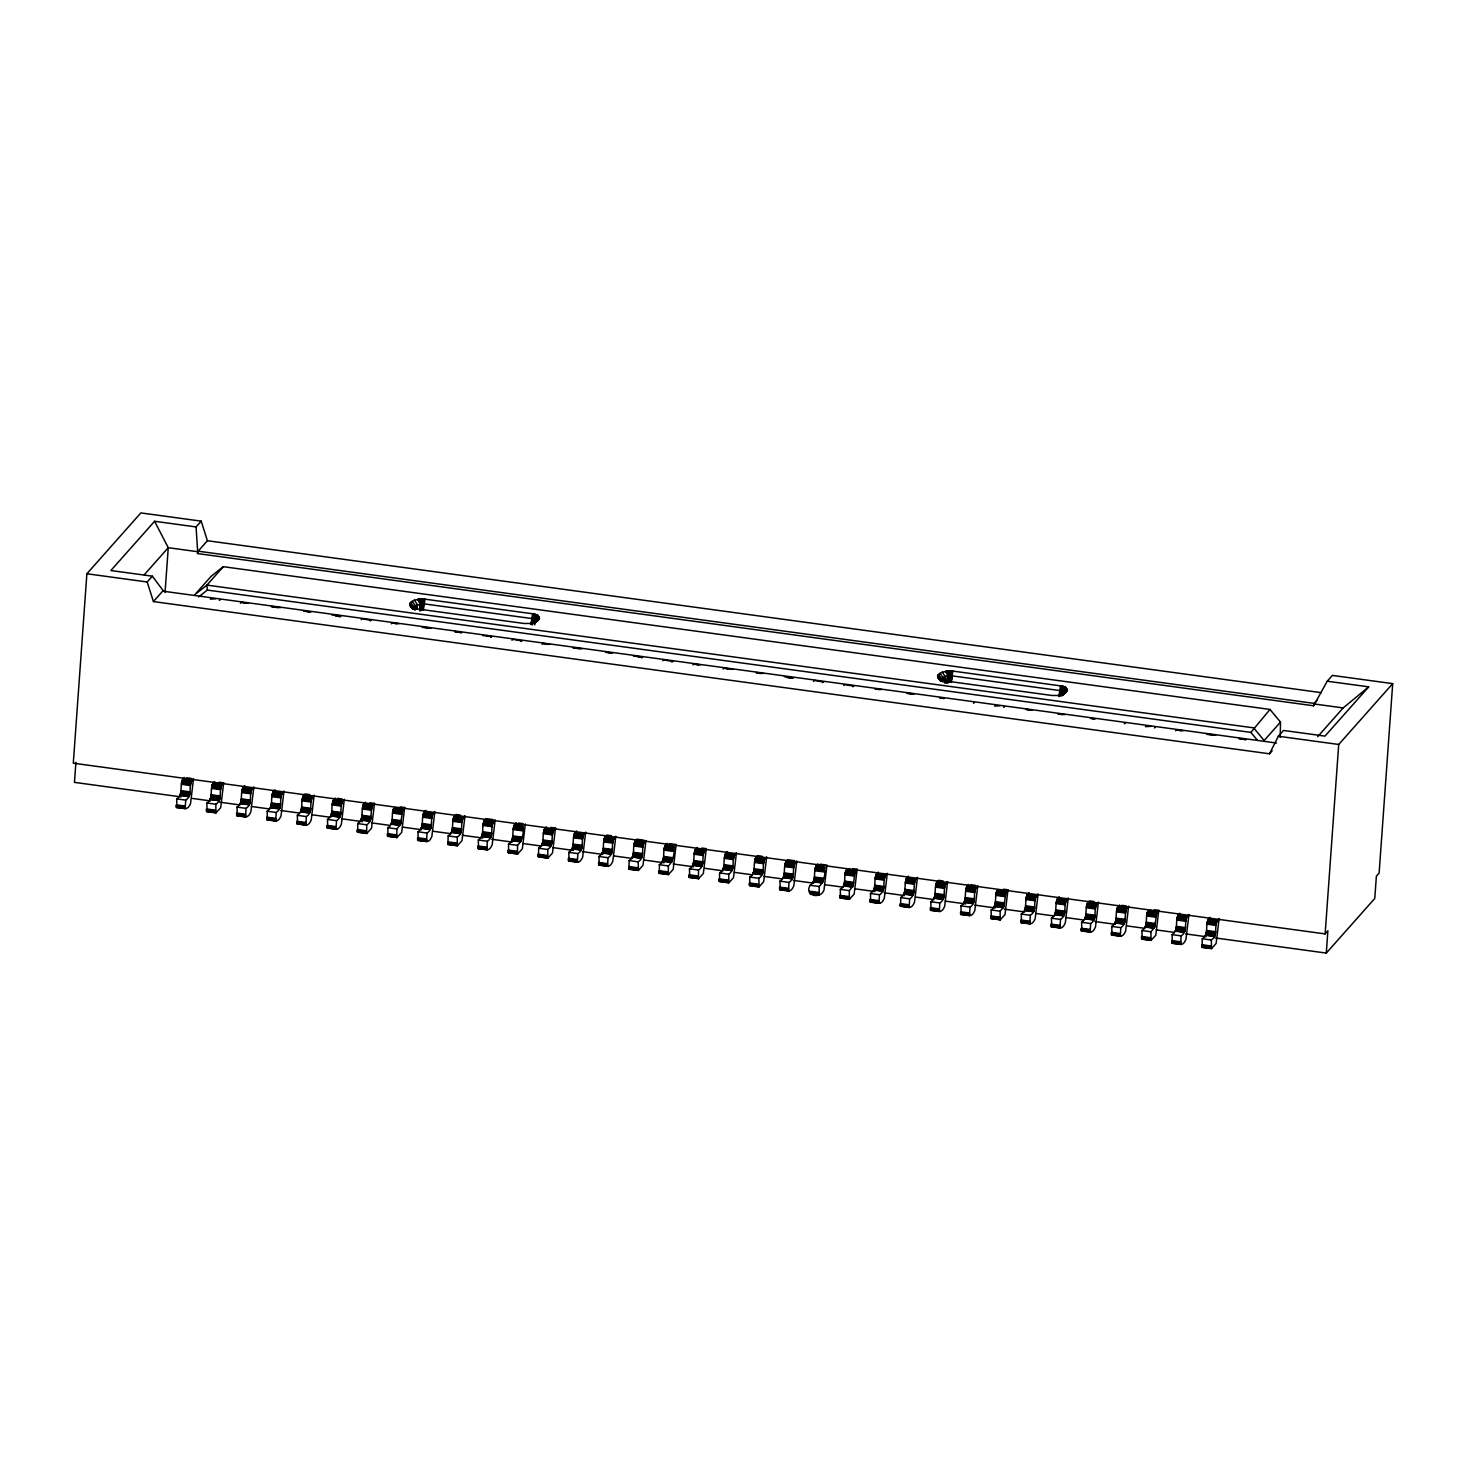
<?xml version="1.0" encoding="UTF-8"?>
<svg xmlns="http://www.w3.org/2000/svg" width="1466" height="1466" viewBox="0 0 1466 1466"><rect width="100%" height="100%" fill="white"/><g stroke="black" fill="none" stroke-linecap="round" stroke-linejoin="round"><path stroke-width="1.5" d="M176.91 807.509L176.69 798.878C184.551 793.986 178.009 783.046 184.459 777.493M185.266 807.271L185.724 800.124C193.585 795.213 187.062 784.273 193.512 778.721L190.543 803.57C186.255 813.245 183.855 805.054 176.213 806.043M207.072 811.614L206.853 803.001C214.714 798.09 208.172 787.15 214.622 781.598M223.675 782.826L220.706 807.674L215.814 812.989L215.887 804.229C223.748 799.318 217.225 788.396 223.675 782.826L219.149 782.221M237.235 815.737L237.016 807.106C244.877 802.214 238.335 791.274 244.785 785.721M245.592 815.499L246.068 808.352C253.93 803.441 247.387 792.501 253.838 786.949L250.869 811.798C246.563 821.436 244.199 813.337 236.539 814.271M267.398 819.842L267.179 811.229C275.04 806.318 268.498 795.378 274.948 789.826M275.755 819.604L276.231 812.457C284.092 807.546 277.55 796.624 284.001 791.054L281.032 815.902C276.762 825.578 274.344 817.405 266.72 818.376M297.561 823.965L297.341 815.334C305.203 810.441 298.679 799.501 305.111 793.949L309.638 794.554M305.918 823.727L306.394 816.58C314.255 811.669 307.713 800.729 314.164 795.177L311.213 820.025C306.907 829.811 304.543 821.418 296.883 822.499M327.724 828.07L327.504 819.457C335.366 814.546 328.842 803.606 335.293 798.054M336.099 827.832L336.557 820.685C344.418 815.774 337.876 804.852 344.327 799.282L341.376 824.13C336.978 834.117 334.761 825.45 327.046 826.604M357.887 832.193L357.667 823.562C365.529 818.669 359.005 807.729 365.455 802.177M374.49 803.405L371.539 828.253L366.647 833.549L366.72 824.808C374.581 819.897 368.058 808.957 374.49 803.405L369.982 802.782M388.05 836.298L387.83 827.685C397.653 822.646 385.301 801.151 402.82 809.58L404.671 807.509L400.145 806.905M404.671 807.509L401.702 832.358L396.81 837.672L396.883 828.913L400.493 824.387L402.82 809.58M418.231 840.421L417.993 831.79C425.855 826.897 419.331 815.957 425.781 810.405M426.588 840.183L427.046 833.036C434.907 828.125 428.384 817.185 434.834 811.633L431.865 836.481C427.467 846.45 425.25 837.782 417.535 838.955M457.429 845.772L457.209 837.141C465.07 832.23 458.546 821.308 464.997 815.737L462.028 840.586L457.429 845.772L447.973 844.544L448.156 835.913C456.018 831.002 449.494 820.062 455.944 814.51L460.471 815.133M478.557 848.649L478.319 840.018C486.181 835.125 479.657 824.185 486.107 818.633L492.888 819.549M486.914 848.411L487.372 841.264C495.233 836.353 488.709 825.413 495.16 819.861L492.191 844.709C487.793 854.678 485.576 846.01 477.861 847.183M508.72 852.754L508.482 844.141C516.362 839.23 509.82 828.29 516.27 822.738M525.323 823.965L522.354 848.814L517.461 854.128L517.535 845.369C523.637 839.853 527.742 820.612 514.438 824.808M550.959 827.465L555.486 828.088L552.517 852.937L547.936 858.105L538.462 856.895L538.663 848.246C546.525 843.353 539.983 832.413 546.433 826.861M547.936 858.105L547.698 849.492C555.559 844.581 549.035 833.641 555.486 828.088M569.046 860.982L568.826 852.369C576.688 847.458 570.146 836.518 576.596 830.965M577.402 860.744L577.861 853.597C585.722 848.686 579.198 837.764 585.649 832.193L582.68 857.042C578.282 867.029 576.083 858.361 568.35 859.516M599.209 865.105L598.989 856.474C606.851 851.581 600.309 840.641 606.759 835.089L611.285 835.693M607.565 864.867L608.042 857.72C615.903 852.809 609.361 841.869 615.812 836.316L612.843 861.165C608.445 871.134 606.246 862.466 598.531 863.639M638.425 870.456L638.205 861.825C646.066 856.914 639.524 845.992 645.975 840.421L643.006 865.27L638.425 870.456L628.951 869.228L629.152 860.597C637.014 855.686 630.472 844.746 636.922 839.193L643.721 840.128M659.535 873.333L659.315 864.702C667.177 859.809 660.653 848.869 667.085 843.317M669.357 843.61L676.138 844.544L673.187 869.393L668.294 874.689L668.368 865.948C674.47 860.414 678.556 841.191 665.252 845.369M689.698 877.438L689.478 868.825C697.34 863.914 690.816 852.974 697.266 847.421M706.3 848.649L703.35 873.498L698.457 878.812L698.531 870.053C706.392 865.142 699.85 854.22 706.3 848.649L701.774 848.044M728.914 882.789L728.694 874.176C736.555 869.265 730.031 858.325 736.463 852.772L733.513 877.621L728.914 882.789L719.44 881.579L719.641 872.93C727.503 868.037 720.979 857.097 727.429 851.544M759.076 886.912L758.857 878.281C766.718 873.37 760.194 862.448 766.645 856.877L763.676 881.726L759.076 886.912L749.602 885.684L749.804 877.053C757.665 872.142 751.142 861.202 757.592 855.649L762.118 856.272M780.205 889.789L779.967 881.158C787.828 876.265 781.305 865.325 787.755 859.772L794.535 860.689M788.561 889.55L789.02 882.404C796.881 877.493 790.357 866.553 796.808 861L793.839 885.849C789.533 895.634 787.169 887.242 779.509 888.323M820.172 864.189L826.971 865.105L824.002 889.954C821.125 899.464 803.68 896.056 810.13 885.281C817.991 880.37 811.468 869.43 817.918 863.877M819.256 895.25L819.182 886.509C825.285 880.993 829.389 861.751 816.086 865.948M840.531 898.017L840.293 889.386C850.115 884.365 837.764 862.851 855.301 871.299L857.134 869.228L852.607 868.605M857.134 869.228L854.165 894.077L849.272 899.373L849.345 890.632L852.974 886.087L855.301 871.299M870.694 902.121L870.456 893.509C878.336 888.598 871.794 877.658 878.244 872.105M879.05 901.883L879.508 894.736C887.37 889.825 880.846 878.904 887.297 873.333L884.328 898.182C880.04 907.967 877.676 899.593 869.998 900.655M900.857 906.245L900.637 897.613C908.499 892.721 901.957 881.781 908.407 876.228M909.213 906.006L909.671 898.86C917.533 893.948 911.009 883.008 917.459 877.456L914.491 902.305C910.184 911.944 907.82 903.844 900.161 904.779M931.02 910.349L930.8 901.737C938.661 896.825 932.119 885.885 938.57 880.333L943.096 880.956M939.376 910.111L939.834 902.964C947.714 898.053 941.172 887.132 947.622 881.561L944.654 906.409C940.384 916.085 937.965 907.912 930.324 908.883M961.183 914.472L960.963 905.841C968.824 900.949 962.282 890.009 968.733 884.456M969.539 914.234L970.016 907.087C977.877 902.176 971.335 891.236 977.785 885.684L974.817 910.533C970.529 920.318 968.165 911.925 960.505 913.006M991.346 918.577L991.126 909.965C1000.93 904.925 988.597 883.43 1006.116 891.859L1007.948 889.789L1003.422 889.184M1007.948 889.789L1004.998 914.637L1000.105 919.952L1000.178 911.192L1003.789 906.666L1006.116 891.859M1021.509 922.7L1021.289 914.069C1029.15 909.177 1022.627 898.237 1029.059 892.684M1029.883 922.462L1030.341 915.315C1038.203 910.404 1031.661 899.464 1038.111 893.912L1035.161 918.761C1030.873 928.436 1028.454 920.245 1020.831 921.234M1051.672 926.805L1051.452 918.192C1059.313 913.281 1052.79 902.341 1059.24 896.789M1060.046 926.567L1060.504 919.42C1068.366 914.509 1061.842 903.587 1068.274 898.017L1065.324 922.865C1061.017 932.651 1058.654 924.276 1050.994 925.339M1081.835 930.928L1081.615 922.297C1089.476 917.404 1082.953 906.464 1089.403 900.912L1093.929 901.517M1090.209 930.69L1090.667 923.543C1098.529 918.632 1092.005 907.692 1098.437 902.14L1095.487 926.988C1091.18 936.774 1088.817 928.381 1081.157 929.462M1112.016 935.033L1111.778 926.42C1119.639 921.509 1113.115 910.569 1119.566 905.017M1120.372 934.795L1120.83 927.648C1128.692 922.737 1122.168 911.815 1128.618 906.245L1125.65 931.093C1121.362 940.769 1118.943 932.596 1111.32 933.567M1142.179 939.156L1141.941 930.525C1151.763 925.504 1139.412 903.991 1156.931 912.438L1158.781 910.368L1154.255 909.745M1158.781 910.368L1155.813 935.216L1150.92 940.512L1150.993 931.771L1154.603 927.227L1156.931 912.438M1172.342 943.261L1172.104 934.648C1179.965 929.737 1173.441 918.797 1179.892 913.245M1180.698 943.023L1181.156 935.876C1189.018 930.965 1182.494 920.043 1188.944 914.472L1185.976 939.321C1181.578 949.308 1179.36 940.641 1171.646 941.795M1211.557 948.612L1211.319 939.999C1219.181 935.088 1212.657 924.148 1219.107 918.596L1216.139 943.444L1211.557 948.612L1202.083 947.403L1202.267 938.753C1210.128 933.86 1203.604 922.92 1210.055 917.368M413.064 609.288L409.784 605.366L410.425 602.526L414.42 600.144L422.703 598.861L422.465 609.636M940.952 681.287L937.654 677.365L938.295 674.525L942.308 672.124L950.573 670.842L950.335 681.635L951.746 670.933L1063.015 686.216L1066.149 687.664L1067.303 690.211L1061.952 695.69L1066.918 691.421M950.921 681.617C955.191 672.454 943.408 675.569 941.154 679.949L941.245 681.214L937.654 677.365M421.548 598.824L421.878 609.746L423.253 603.754L532.03 618.579L535.053 620.558L534.082 623.691L539.433 618.212L537.875 615.335L533.771 613.924L422.703 598.861M949.748 681.727L949.437 670.823M944.984 683.046L945.258 676.687L942.308 672.124M1060.926 695.141L1061.127 690.889L1064.078 686.528M1059.716 696.533L1061.824 685.96M1061.769 695.214L1061.952 691.274L1065.672 687.261M1061.311 695.489L1061.567 691.054L1064.957 686.894M950.701 681.617L951.122 675.734L1059.991 690.596L1060.339 694.774L1060.596 690.724L1063.015 686.216M422.245 609.673L422.666 603.699L415.318 605.66L415.043 609.911L415.318 605.66L412.019 601.262M942.913 681.892L943.188 677.64L939.908 673.242M1062.832 694.701L1062.942 692.557L1061.915 691.256L1061.677 694.939L1061.952 691.274L1060.596 690.724M1059.918 690.578L1059.497 696.46L1059.991 690.596M1060.614 694.902L1060.889 690.816L1060.504 694.811M197.543 553.562L198.13 551.179L1314.232 703.405L1313.628 705.787L197.543 553.562L197.672 551.711L207.402 540.734L201.208 521.145L140.864 512.917L86.879 573.756L73.3 763.181L1325.136 933.915L1327.884 930.8L1326.29 953.083L1215.167 937.928M75.902 762.302L74.454 782.368L181.051 796.899M165.053 592.466L168.26 547.698L154.59 521.273L110.866 570.531L152.354 576.175L163.147 590.615L153.417 601.573L147.205 581.984L152.354 576.175M417.077 609.16L417.389 604.688L414.42 600.144M419.679 609.673L420.101 603.882L417.553 599.209M419.991 611.157L420.522 603.809L418.415 599.044M420.54 610.332L421.017 603.735L419.386 598.916M421.072 610.039L420.43 598.843M421.658 609.819L422.098 603.699M422.831 609.636L423.857 598.934M423.399 609.654L425.012 599.063M531.058 624.351L532.671 613.741M532.121 624.663L532.543 618.689L534.797 614.144M532.726 622.903L533.019 618.817L535.75 614.401M533.148 623.197L533.441 618.964L536.593 614.694M533.477 623.526L533.807 619.128L537.307 615.005M533.826 622.958L534.082 619.293L537.875 615.335M534.009 623.325L534.284 619.458L538.279 615.665M534.76 624.846L535.053 620.558L539.176 616.948M943.481 681.433L943.774 677.365L943.371 681.69M947.567 681.672L947.971 675.881L945.442 671.208M947.879 683.156L948.41 675.789L946.303 671.025M948.41 682.331L948.887 675.734L947.256 670.915M948.96 682.038L948.319 670.842M949.528 681.818L949.968 675.679M950.115 681.672L950.554 675.698L949.895 681.727M951.287 681.653L952.882 671.062M1058.947 696.332L1060.541 685.74M1061.897 695.324L1062.172 691.457L1066.149 687.664M1280.239 737.416L1280.496 722.115L1269.977 709.434L223.272 566.682L211.159 576.285L194.813 594.701L206.926 585.099L223.272 566.682M1313.628 705.787L1327.225 681.214L1332.374 675.405L1392.7 683.632L1379.121 873.076L1376.372 876.173L1374.778 898.456L1326.29 953.083M1325.136 933.915L1338.715 744.471L1392.7 683.632M945.167 682.991L945.662 676.559L946.871 683.303M1060.724 694.939L1061.127 690.889M532.616 622.812L533.019 618.817L532.25 624.699M1061.476 695.58L1061.915 691.256M1061.146 695.232L1061.567 691.054M531.938 624.571L532.03 618.579L533.771 613.924M531.407 624.406L532.03 618.579L531.205 624.369M422.611 609.654L423.821 603.809M951.067 681.635L951.691 675.808M944.599 680.92L945.258 676.687M416.601 609.178L417.389 604.688M153.417 601.573L1269.501 753.799L1278.37 736.244L1283.52 730.453L1324.989 736.115L1368.713 686.858L1327.225 681.214M409.784 605.366L413.375 609.215L415.318 605.66M198.698 596.882L207.311 590.065L1250.901 732.395L1269.977 709.434M144.254 574.764L168.26 547.698L197.672 551.711L196.059 526.935L201.208 521.145M210.334 599.136L215.685 598.824M219.387 600.364L220.267 599.777M240.497 603.241L241.322 602.306L248.102 603.241M340.039 616.82L340.863 615.885L331.866 614.987M361.149 619.697L361.974 618.762L371.081 620.338M370.202 620.943L371.026 620.008M391.312 623.82L392.137 622.885L398.935 623.801M490.853 637.398L491.678 636.464L482.699 635.566M511.982 640.275L512.807 639.341L521.914 640.917M521.016 641.503L521.841 640.569M542.145 644.38L542.97 643.446L549.75 644.38M641.687 657.959L642.511 657.025L633.514 656.127M662.797 660.836L663.622 659.902L672.729 661.478M671.849 662.082L672.674 661.148M692.96 664.959L693.785 664.025L700.583 664.941M723.123 669.064L723.947 668.13L733 669.376M813.612 681.415L814.455 680.481L823.562 682.057M822.664 682.643L823.489 681.708M843.775 685.52L844.618 684.585L853.725 686.161M852.827 686.766L853.652 685.831M973.497 703.222L974.377 702.617M994.608 706.099L999.959 705.787M1003.66 707.327L1004.54 706.74M1124.312 723.783L1125.192 723.196M1145.422 726.66L1150.773 726.348M1154.475 727.906L1155.373 727.301M1175.585 730.783L1176.428 729.848L1183.209 730.764M1280.496 722.115L1264.15 740.532L1253.632 727.851L206.926 585.099L207.311 590.065M1269.501 753.799L1272.158 750.812M1316.871 700.418L1313.774 703.918L1343.168 707.931L1368.713 686.858M1317.659 736.683L1343.168 707.931M1062.942 692.557L1067.046 688.947M535.292 621.657L539.433 618.212M1063.162 693.656L1067.303 690.211M534.962 622.702L539.048 619.422M533.917 623.6L538.04 620.576M1061.787 695.599L1065.91 692.557M246.123 817.093L236.814 815.756M909.745 907.601L900.436 906.263M536.409 621.621L530.619 623.49L524.04 623.471L416.381 608.793L410.755 606.869M1064.279 693.62L1058.507 695.489L1051.91 695.47L944.251 680.792L938.643 678.85M950.573 670.842L951.746 670.933M154.59 521.273L196.059 526.935M207.402 540.734L1321.233 692.648M86.879 573.756L147.205 581.984M1278.37 736.244L1338.715 744.471M162.689 591.128L1276.52 743.024M271.485 606.429L280.537 607.657M303.92 610.846L310.755 612.11L303.975 611.194M422.3 626.99L431.352 628.236M454.735 631.425L461.588 632.689L454.79 631.754M573.133 647.569L582.185 648.797M605.55 651.985L612.403 653.25L605.623 652.333M756.383 672.564L763.163 673.48M881.561 689.625L874.781 688.708L879.362 689.661M907.197 693.125L913.996 694.059M939.633 697.559L944.214 698.512L939.688 697.889M1032.376 710.204L1025.595 709.269L1030.177 710.222M1058.031 713.704L1064.811 714.62M1090.447 718.12L1095.029 719.073L1090.502 718.45M1206.591 733.953L1215.626 735.199M1239.008 738.388L1245.862 739.652L1239.063 738.717M245.903 603.259L241.322 602.306M271.54 606.759L278.338 607.694M336.392 615.61L340.863 615.885M396.736 623.838L392.137 622.885M422.373 627.338L429.153 628.254M487.225 636.171L491.678 636.464M547.551 644.399L542.97 643.446M573.188 647.899L579.968 648.833M638.04 656.75L642.511 657.025M698.366 664.978L693.785 664.025M728.529 669.082L723.947 668.13M756.438 672.894L760.964 673.517M788.873 677.31L793.399 677.933L784.347 676.706M907.271 693.473L911.779 694.078M1058.085 714.034L1062.612 714.657M1181.01 730.801L1176.428 729.848M1206.646 734.301L1213.427 735.217M335.421 615.977L339.965 616.6M786.839 677.549L791.383 678.172M186.732 777.786L191.24 778.409M337.546 798.365L342.073 798.988M518.524 823.049L523.05 823.672M971.005 884.749L975.531 885.372M1121.82 905.328L1126.346 905.951M182.627 779.545L191.679 780.792M212.79 783.669L221.842 784.896M242.953 787.773L252.005 789.02M273.116 791.897L282.168 793.124M303.279 796.001L312.331 797.247M333.442 800.124L342.494 801.352M363.605 804.229L372.657 805.475M423.949 812.457L432.983 813.703M454.112 816.58L463.146 817.808M484.275 820.685L493.327 821.931M544.601 828.913L553.653 830.159M574.764 833.036L583.816 834.264M604.927 837.141L613.979 838.387M635.09 841.264L644.142 842.492M695.415 849.492L704.468 850.72M725.578 853.597L734.631 854.843M755.741 857.72L764.794 858.948M785.923 861.825L794.957 863.071M876.411 874.176L885.464 875.404M906.574 878.281L915.627 879.527M936.737 882.404L945.79 883.631M966.9 886.509L975.953 887.755M1027.226 894.736L1036.279 895.983M1057.389 898.86L1066.442 900.087M1087.552 902.964L1096.605 904.21M1117.733 907.087L1126.768 908.315M1178.059 915.315L1187.112 916.543M1208.222 919.42L1217.275 920.666M182.462 779.784L191.515 781.03M212.625 783.907L221.678 785.135M242.788 788.012L251.84 789.258M272.951 792.135L282.003 793.363M303.114 796.24L312.166 797.486M333.277 800.363L342.329 801.59M363.44 804.467L372.492 805.714M393.621 808.591L402.655 809.818M423.784 812.695L432.818 813.942M453.947 816.819L462.999 818.046M484.11 820.923L493.162 822.169M514.273 825.046L523.325 826.274M544.436 829.151L553.488 830.397M574.599 833.274L583.651 834.502M604.762 837.379L613.814 838.625M634.925 841.502L643.977 842.73M665.088 845.607L674.14 846.853M695.25 849.73L704.303 850.958M725.413 853.835L734.466 855.081M755.595 857.958L764.629 859.186M785.758 862.063L794.792 863.309M815.921 866.186L824.973 867.414M846.084 870.291L855.136 871.537M876.247 874.414L885.299 875.642M906.409 878.519L915.462 879.765M936.572 882.642L945.625 883.87M966.735 886.747L975.788 887.993M996.898 890.87L1005.951 892.098M1027.061 894.975L1036.114 896.221M1057.224 899.098L1066.277 900.326M1087.406 903.203L1096.44 904.449M1117.568 907.326L1126.603 908.553M1147.731 911.431L1156.784 912.677M1177.894 915.554L1186.947 916.781M1208.057 919.658L1217.11 920.905M182.297 780.132L191.35 781.36M212.46 784.255L221.513 785.483M242.623 788.36L251.676 789.588M272.786 792.483L281.839 793.711M302.949 796.588L312.001 797.816M333.112 800.711L342.164 801.939M363.275 804.816L372.327 806.043M393.438 808.939L402.49 810.167M423.619 813.044L432.653 814.271M453.782 817.167L462.816 818.394M483.945 821.272L492.997 822.499M514.108 825.395L523.16 826.622M544.271 829.499L553.323 830.727M574.434 833.623L583.486 834.85M604.597 837.727L613.649 838.955M634.76 841.851L643.812 843.078M664.923 845.955L673.975 847.183M695.086 850.078L704.138 851.306M725.249 854.183L734.301 855.411M755.411 858.306L764.464 859.534M785.593 862.411L794.627 863.639M815.756 866.534L824.79 867.762M845.919 870.639L854.971 871.867M876.082 874.762L885.134 875.99M906.245 878.867L915.297 880.095M936.408 882.99L945.46 884.218M966.57 887.095L975.623 888.323M996.733 891.218L1005.786 892.446M1026.896 895.323L1035.949 896.551M1057.059 899.446L1066.112 900.674M1087.222 903.551L1096.275 904.779M1117.404 907.674L1126.438 908.902M1147.566 911.779L1156.601 913.006M1177.729 915.902L1186.782 917.13M1207.892 920.007L1216.945 921.234M182.132 780.572L191.185 781.799M212.295 784.677L221.348 785.923M242.458 788.8L251.511 790.027M272.621 792.904L281.674 794.151M302.784 797.028L311.837 798.255M332.947 801.132L341.999 802.378M363.11 805.255L372.162 806.483M393.273 809.36L402.325 810.606M423.454 813.483L432.488 814.711M453.617 817.588L462.651 818.834M483.78 821.711L492.833 822.939M513.943 825.816L522.995 827.062M544.106 829.939L553.158 831.167M574.269 834.044L583.321 835.29M604.432 838.167L613.484 839.395M634.595 842.272L643.647 843.518M664.758 846.395L673.81 847.623M694.921 850.5L703.973 851.746M725.084 854.623L734.136 855.851M755.247 858.728L764.299 859.974M785.428 862.851L794.462 864.079M815.591 866.956L824.625 868.202M845.754 871.079L854.806 872.307M875.917 875.184L884.969 876.43M906.08 879.307L915.132 880.535M936.243 883.412L945.295 884.658M966.406 887.535L975.458 888.763M996.568 891.64L1005.621 892.886M1026.731 895.763L1035.784 896.99M1056.894 899.867L1065.947 901.114M1087.057 903.991L1096.11 905.218M1117.239 908.095L1126.273 909.341M1147.402 912.219L1156.436 913.446M1177.564 916.323L1186.617 917.569M1207.727 920.446L1216.78 921.674M181.967 781.085L191.02 782.331M212.13 785.208L221.183 786.436M242.293 789.313L251.346 790.559M272.474 793.436L281.509 794.664M302.637 797.541L311.672 798.787M332.8 801.664L341.853 802.892M362.963 805.769L372.016 807.015M393.126 809.892L402.179 811.119M423.289 813.996L432.342 815.243M453.452 818.12L462.505 819.347M483.615 822.224L492.668 823.471M513.778 826.348L522.831 827.575M543.941 830.452L552.994 831.698M574.104 834.575L583.156 835.803M604.267 838.68L613.319 839.926M634.448 842.803L643.482 844.031M664.611 846.908L673.645 848.154M694.774 851.031L703.827 852.259M724.937 855.136L733.99 856.382M755.1 859.259L764.153 860.487M785.263 863.364L794.315 864.61M815.426 867.487L824.478 868.715M845.589 871.592L854.641 872.838M875.752 875.715L884.804 876.943M905.915 879.82L914.967 881.066M936.078 883.943L945.13 885.171M966.241 888.048L975.293 889.294M996.422 892.171L1005.456 893.399M1026.585 896.276L1035.619 897.522M1056.748 900.399L1065.8 901.627M1086.911 904.504L1095.963 905.75M1117.074 908.627L1126.126 909.855M1147.237 912.732L1156.289 913.978M1177.4 916.855L1186.452 918.082M1207.563 920.96L1216.615 922.206M181.821 781.671L190.873 782.899M211.984 785.794L221.036 787.022M242.147 789.899L251.199 791.127M272.328 794.022L281.362 795.25M302.491 798.127L311.525 799.355M332.654 802.25L341.706 803.478M362.817 806.355L371.869 807.583M392.98 810.478L402.032 811.706M423.143 814.583L432.195 815.811M453.306 818.706L462.358 819.934M483.468 822.811L492.521 824.039M513.631 826.934L522.684 828.162M543.794 831.039L552.847 832.267M573.957 835.162L583.01 836.39M604.12 839.267L613.173 840.494M634.302 843.39L643.336 844.618M664.465 847.495L673.499 848.722M694.627 851.618L703.68 852.846M724.79 855.723L733.843 856.95M754.953 859.846L764.006 861.073M785.116 863.95L794.169 865.178M815.279 868.074L824.332 869.301M845.442 872.178L854.495 873.406M875.605 876.302L884.658 877.529M905.768 880.406L914.821 881.634M935.931 884.529L944.984 885.757M966.112 888.634L975.147 889.862M996.275 892.757L1005.31 893.985M1026.438 896.862L1035.491 898.09M1056.601 900.985L1065.654 902.213M1086.764 905.09L1095.817 906.318M1116.927 909.213L1125.98 910.441M1147.09 913.318L1156.143 914.546M1177.253 917.441L1186.306 918.669M1207.416 921.546L1216.468 922.774M181.692 782.313L190.745 783.54M211.855 786.417L220.908 787.663M242.018 790.54L251.071 791.768M272.181 794.645L281.234 795.891M302.363 798.768L311.397 799.996M332.525 802.873L341.56 804.119M362.688 806.996L371.741 808.224M392.851 811.101L401.904 812.347M423.014 815.224L432.067 816.452M453.177 819.329L462.23 820.575M483.34 823.452L492.393 824.68M513.503 827.557L522.556 828.803M543.666 831.68L552.719 832.908M573.829 835.785L582.882 837.031M603.992 839.908L613.045 841.136M634.155 844.013L643.207 845.259M664.336 848.136L673.37 849.364M694.499 852.241L703.533 853.487M724.662 856.364L733.715 857.592M754.825 860.469L763.878 861.715M784.988 864.592L794.041 865.82M815.151 868.697L824.204 869.943M845.314 872.82L854.366 874.048M875.477 876.925L884.529 878.171M905.64 881.048L914.692 882.275M935.803 885.152L944.855 886.399M965.966 889.276L975.018 890.503M996.147 893.38L1005.181 894.626M1026.31 897.504L1035.344 898.731M1056.473 901.608L1065.525 902.854M1086.636 905.731L1095.688 906.959M1116.799 909.836L1125.851 911.082M1146.962 913.959L1156.014 915.187M1177.125 918.064L1186.177 919.31M1207.288 922.187L1216.34 923.415M181.582 782.972L190.635 784.2M211.745 787.077L220.798 788.323M241.908 791.2L250.961 792.428M272.071 795.305L281.124 796.551M302.253 799.428L311.287 800.656M332.416 803.533L341.45 804.779M362.578 807.656L371.631 808.884M392.741 811.761L401.794 813.007M422.904 815.884L431.957 817.112M453.067 819.989L462.12 821.235M483.23 824.112L492.283 825.34M513.393 828.217L522.446 829.463M543.556 832.34L552.609 833.568M573.719 836.445L582.772 837.691M603.882 840.568L612.935 841.796M634.045 844.673L643.098 845.919M664.226 848.796L673.26 850.023M694.389 852.9L703.423 854.147M724.552 857.024L733.605 858.251M754.715 861.128L763.768 862.375M784.878 865.252L793.931 866.479M815.041 869.356L824.094 870.602M845.204 873.479L854.257 874.707M875.367 877.584L884.419 878.83M905.53 881.707L914.582 882.935M935.693 885.812L944.745 887.058M965.856 889.935L974.908 891.163M996.037 894.04L1005.071 895.286M1026.2 898.163L1035.234 899.391M1056.363 902.268L1065.416 903.514M1086.526 906.391L1095.578 907.619M1116.689 910.496L1125.741 911.742M1146.852 914.619L1155.904 915.847M1177.015 918.724L1186.067 919.97M1207.178 922.847L1216.23 924.075M181.491 783.65L190.543 784.878M211.672 787.755L220.706 788.983M241.835 791.878L250.869 793.106M271.998 795.983L281.051 797.211M302.161 800.106L311.213 801.334M332.324 804.211L341.376 805.439M362.487 808.334L371.539 809.562M392.65 812.439L401.702 813.667M422.813 816.562L431.865 817.79M452.976 820.667L462.028 821.895M483.139 824.79L492.191 826.018M513.302 828.895L522.354 830.123M543.483 833.018L552.517 834.246M573.646 837.123L582.68 838.35M603.809 841.246L612.861 842.474M633.972 845.351L643.024 846.578M664.135 849.474L673.187 850.701M694.298 853.579L703.35 854.806M724.461 857.702L733.513 858.929M754.624 861.806L763.676 863.034M784.786 865.93L793.839 867.157M814.949 870.034L824.002 871.262M845.112 874.157L854.165 875.385M875.275 878.262L884.328 879.49M905.457 882.385L914.491 883.613M935.62 886.49L944.654 887.718M965.782 890.613L974.835 891.841M995.945 894.718L1004.998 895.946M1026.108 898.841L1035.161 900.069M1056.271 902.946L1065.324 904.174M1086.434 907.069L1095.487 908.297M1116.597 911.174L1125.65 912.402M1146.76 915.297L1155.813 916.525M1176.923 919.402L1185.976 920.63M1207.086 923.525L1216.139 924.753M181.436 784.31L190.488 785.538M211.599 788.415L220.651 789.643M241.762 792.538L250.814 793.766M271.925 796.643L280.977 797.87M302.106 800.766L311.14 801.994M332.269 804.871L341.303 806.098M362.432 808.994L371.484 810.222M392.595 813.099L401.647 814.326M422.758 817.222L431.81 818.449M452.921 821.327L461.973 822.554M483.084 825.45L492.136 826.677M513.247 829.554L522.299 830.782M543.41 833.678L552.462 834.905M573.572 837.782L582.625 839.01M603.735 841.905L612.788 843.133M633.917 846.01L642.951 847.238M664.08 850.133L673.114 851.361M694.243 854.238L703.277 855.466M724.406 858.361L733.458 859.589M754.569 862.466L763.621 863.694M784.731 866.589L793.784 867.817M814.894 870.694L823.947 871.922M845.057 874.817L854.11 876.045M875.22 878.922L884.273 880.15M905.383 883.045L914.436 884.273M935.546 887.15L944.599 888.378M965.709 891.273L974.762 892.501M995.89 895.378L1004.925 896.606M1026.053 899.501L1035.088 900.729M1056.216 903.606L1065.269 904.834M1086.379 907.729L1095.432 908.957M1116.542 911.834L1125.595 913.061M1146.705 915.957L1155.758 917.185M1176.868 920.062L1185.921 921.289M1207.031 924.185L1216.084 925.413M180.996 790.614L190.03 791.86M211.159 794.737L220.193 795.965M241.322 798.842L250.374 800.088M271.485 802.965L280.537 804.193M301.648 807.07L310.7 808.316M331.811 811.193L340.863 812.421M361.974 815.298L371.026 816.544M392.137 819.421L401.189 820.648M422.3 823.525L431.352 824.772M452.463 827.649L461.515 828.876M482.626 831.753L491.678 833M512.788 835.877L521.841 837.104M542.97 839.981L552.004 841.227M573.133 844.104L582.167 845.332M603.296 848.209L612.348 849.455M633.459 852.332L642.511 853.56M663.622 856.437L672.674 857.683M693.785 860.56L702.837 861.788M723.947 864.665L733 865.911M754.11 868.788L763.163 870.016M784.273 872.893L793.326 874.139M814.436 877.016L823.489 878.244M844.599 881.121L853.652 882.367M874.762 885.244L883.815 886.472M904.943 889.349L913.978 890.595M935.106 893.472L944.141 894.7M965.269 897.577L974.322 898.823M995.432 901.7L1004.485 902.928M1025.595 905.805L1034.648 907.051M1055.758 909.928L1064.811 911.156M1085.921 914.033L1094.974 915.279M1116.084 918.156L1125.137 919.384M1146.247 922.261L1155.3 923.507M1176.41 926.384L1185.463 927.611M1206.573 930.489L1215.626 931.735M180.923 791.274L189.975 792.52M211.086 795.397L220.138 796.624M241.249 799.501L250.301 800.748M271.412 803.625L280.464 804.852M301.593 807.729L310.627 808.975M331.756 811.852L340.79 813.08M361.919 815.957L370.971 817.203M392.082 820.08L401.134 821.308M422.245 824.185L431.297 825.431M452.408 828.308L461.46 829.536M482.571 832.413L491.623 833.659M512.734 836.536L521.786 837.764M542.896 840.641L551.949 841.887M573.059 844.764L582.112 845.992M603.222 848.869L612.275 850.115M633.404 852.992L642.438 854.22M663.567 857.097L672.601 858.343M693.73 861.22L702.782 862.448M723.892 865.325L732.945 866.571M754.055 869.448L763.108 870.676M784.218 873.553L793.271 874.799M814.381 877.676L823.434 878.904M844.544 881.781L853.597 883.027M874.707 885.904L883.76 887.132M904.87 890.009L913.923 891.255M935.033 894.132L944.086 895.36M965.196 898.237L974.249 899.483M995.377 902.36L1004.412 903.587M1025.54 906.464L1034.575 907.711M1055.703 910.588L1064.756 911.815M1085.866 914.692L1094.919 915.938M1116.029 918.815L1125.082 920.043M1146.192 922.92L1155.245 924.166M1176.355 927.043L1185.408 928.271M1206.518 931.148L1215.571 932.394M180.849 791.952L189.884 793.179M211.012 796.056L220.047 797.302M241.175 800.179L250.228 801.407M271.338 804.284L280.391 805.53M301.501 808.407L310.554 809.635M331.664 812.512L340.717 813.758M361.827 816.635L370.88 817.863M391.99 820.74L401.043 821.986M422.153 824.863L431.206 826.091M452.316 828.968L461.369 830.214M482.479 833.091L491.531 834.319M512.642 837.196L521.694 838.442M542.823 841.319L551.857 842.547M572.986 845.424L582.02 846.67M603.149 849.547L612.202 850.775M633.312 853.652L642.365 854.898M663.475 857.775L672.528 859.003M693.638 861.88L702.69 863.126M723.801 866.003L732.853 867.231M753.964 870.108L763.016 871.354M784.127 874.231L793.179 875.459M814.29 878.336L823.342 879.582M844.453 882.459L853.505 883.686M874.634 886.563L883.668 887.81M904.797 890.687L913.831 891.914M934.96 894.791L944.012 896.038M965.123 898.915L974.175 900.142M995.286 903.019L1004.338 904.265M1025.449 907.142L1034.501 908.37M1055.612 911.247L1064.664 912.493M1085.775 915.37L1094.827 916.598M1115.938 919.475L1124.99 920.721M1146.1 923.598L1155.153 924.826M1176.263 927.703L1185.316 928.949M1206.426 931.826L1215.479 933.054M180.739 792.611L189.774 793.839M210.902 796.734L219.937 797.962M241.065 800.839L250.118 802.067M271.228 804.962L280.281 806.19M301.391 809.067L310.444 810.295M331.554 813.19L340.607 814.418M361.717 817.295L370.77 818.523M391.88 821.418L400.933 822.646M422.043 825.523L431.096 826.751M452.206 829.646L461.259 830.874M482.369 833.751L491.422 834.979M512.532 837.874L521.584 839.102M542.713 841.979L551.747 843.207M572.876 846.102L581.91 847.33M603.039 850.207L612.092 851.434M633.202 854.33L642.255 855.558M663.365 858.435L672.418 859.662M693.528 862.558L702.58 863.786M723.691 866.663L732.743 867.89M753.854 870.786L762.906 872.013M784.017 874.89L793.069 876.118M814.18 879.014L823.232 880.241M844.343 883.118L853.395 884.346M874.524 887.242L883.558 888.469M904.687 891.346L913.721 892.574M934.85 895.469L943.902 896.697M965.013 899.574L974.065 900.802M995.176 903.697L1004.228 904.925M1025.339 907.802L1034.391 909.03M1055.502 911.925L1064.554 913.153M1085.665 916.03L1094.717 917.258M1115.828 920.153L1124.88 921.381M1145.991 924.258L1155.043 925.486M1176.153 928.381L1185.206 929.609M1206.316 932.486L1215.369 933.714M180.593 793.253L189.645 794.48M210.774 797.357L219.808 798.604M240.937 801.481L249.971 802.708M271.1 805.585L280.153 806.831M301.263 809.708L310.316 810.936M331.426 813.813L340.478 815.059M361.589 817.936L370.641 819.164M391.752 822.041L400.804 823.287M421.915 826.164L430.967 827.392M452.078 830.269L461.13 831.515M482.241 834.392L491.293 835.62M512.404 838.497L521.456 839.743M542.567 842.62L551.619 843.848M572.748 846.725L581.782 847.971M602.911 850.848L611.945 852.076M633.074 854.953L642.126 856.199M663.237 859.076L672.289 860.304M693.4 863.181L702.452 864.427M723.563 867.304L732.615 868.532M753.726 871.409L762.778 872.655M783.889 875.532L792.941 876.76M814.051 879.637L823.104 880.883M844.214 883.76L853.267 884.988M874.377 887.865L883.43 889.111M904.559 891.988L913.593 893.215M934.722 896.092L943.756 897.339M964.885 900.216L973.937 901.443M995.048 904.32L1004.1 905.567M1025.21 908.444L1034.263 909.671M1055.373 912.548L1064.426 913.794M1085.536 916.671L1094.589 917.899M1115.699 920.776L1124.752 922.022M1145.862 924.899L1154.915 926.127M1176.025 929.004L1185.078 930.25M1206.188 933.127L1215.241 934.355M180.446 793.839L189.499 795.067M210.628 797.944L219.662 799.172M240.791 802.067L249.825 803.295M270.953 806.172L280.006 807.4M301.116 810.295L310.169 811.523M331.279 814.4L340.332 815.627M361.442 818.523L370.495 819.751M391.605 822.628L400.658 823.855M421.768 826.751L430.821 827.978M451.931 830.856L460.984 832.083M482.094 834.979L491.147 836.206M512.257 839.083L521.31 840.311M542.438 843.207L551.473 844.434M572.601 847.311L581.635 848.539M602.764 851.434L611.817 852.662M632.927 855.539L641.98 856.767M663.09 859.662L672.143 860.89M693.253 863.767L702.306 864.995M723.416 867.89L732.469 869.118M753.579 871.995L762.632 873.223M783.742 876.118L792.794 877.346M813.905 880.223L822.957 881.451M844.068 884.346L853.12 885.574M874.231 888.451L883.283 889.679M904.412 892.574L913.446 893.802M934.575 896.679L943.609 897.907M964.738 900.802L973.79 902.03M994.901 904.907L1003.953 906.135M1025.064 909.03L1034.116 910.258M1055.227 913.135L1064.279 914.363M1085.39 917.258L1094.442 918.486M1115.553 921.363L1124.605 922.59M1145.716 925.486L1154.768 926.714M1175.879 929.591L1184.931 930.818M1206.042 933.714L1215.094 934.942M180.3 794.352L189.352 795.58M210.463 798.457L219.515 799.703M240.626 802.58L249.678 803.808M270.789 806.685L279.841 807.931M300.951 810.808L310.004 812.036M331.114 814.913L340.167 816.159M361.277 819.036L370.33 820.264M391.44 823.141L400.493 824.387M421.622 827.264L430.656 828.492M451.785 831.369L460.819 832.615M481.947 835.492L491 836.72M512.11 839.597L521.163 840.843M542.273 843.72L551.326 844.947M572.436 847.824L581.489 849.071M602.599 851.948L611.652 853.175M632.762 856.052L641.815 857.298M662.925 860.175L671.978 861.403M693.088 864.28L702.141 865.526M723.251 868.403L732.304 869.631M753.432 872.508L762.467 873.754M783.595 876.631L792.63 877.859M813.758 880.736L822.811 881.982M843.921 884.859L852.974 886.087M874.084 888.964L883.137 890.21M904.247 893.087L913.3 894.315M934.41 897.192L943.463 898.438M964.573 901.315L973.626 902.543M994.736 905.42L1003.789 906.666M1024.899 909.543L1033.951 910.771M1055.062 913.648L1064.114 914.894M1085.225 917.771L1094.277 918.999M1115.406 921.876L1124.44 923.122M1145.569 925.999L1154.603 927.227M1175.732 930.104L1184.785 931.35M1205.895 934.227L1214.947 935.455M180.135 794.792L189.187 796.02M210.298 798.897L219.35 800.143M240.461 803.02L249.513 804.248M270.624 807.125L279.676 808.371M300.787 811.248L309.839 812.476M330.95 815.353L340.002 816.599M361.112 819.476L370.165 820.703M391.275 823.58L400.328 824.827M421.457 827.704L430.491 828.931M451.62 831.808L460.654 833.055M481.783 835.932L490.835 837.159M511.946 840.036L520.998 841.282M542.108 844.159L551.161 845.387M572.271 848.264L581.324 849.51M602.434 852.387L611.487 853.615M632.597 856.492L641.65 857.738M662.76 860.615L671.813 861.843M692.923 864.72L701.976 865.966M723.086 868.843L732.139 870.071M753.267 872.948L762.302 874.194M783.43 877.071L792.465 878.299M813.593 881.176L822.646 882.422M843.756 885.299L852.809 886.527M873.919 889.404L882.972 890.65M904.082 893.527L913.135 894.755M934.245 897.632L943.298 898.878M964.408 901.755L973.461 902.983M994.571 905.86L1003.624 907.106M1024.734 909.983L1033.787 911.211M1054.897 914.088L1063.949 915.334M1085.06 918.211L1094.112 919.439M1115.241 922.316L1124.275 923.562M1145.404 926.439L1154.438 927.666M1175.567 930.543L1184.62 931.79M1205.73 934.667L1214.783 935.894M179.97 795.122L189.022 796.368M210.133 799.245L219.185 800.473M240.296 803.35L249.348 804.596M270.459 807.473L279.511 808.701M300.622 811.578L309.674 812.824M330.785 815.701L339.837 816.928M360.948 819.806L370 821.052M391.11 823.929L400.163 825.156M421.273 828.033L430.326 829.28M451.455 832.157L460.489 833.384M481.618 836.261L490.652 837.507M511.781 840.385L520.833 841.612M541.944 844.489L550.996 845.735M572.106 848.612L581.159 849.84M602.269 852.717L611.322 853.963M632.432 856.84L641.485 858.068M662.595 860.945L671.648 862.191M692.758 865.068L701.811 866.296M722.921 869.173L731.974 870.419M753.084 873.296L762.137 874.524M783.265 877.401L792.3 878.647M813.428 881.524L822.463 882.752M843.591 885.629L852.644 886.875M873.754 889.752L882.807 890.98M903.917 893.857L912.97 895.103M934.08 897.98L943.133 899.208M964.243 902.085L973.296 903.331M994.406 906.208L1003.459 907.436M1024.569 910.313L1033.622 911.559M1054.732 914.436L1063.785 915.664M1084.895 918.541L1093.948 919.787M1115.058 922.664L1124.11 923.892M1145.239 926.769L1154.273 928.015M1175.402 930.892L1184.436 932.119M1205.565 934.996L1214.618 936.243M179.805 795.36L188.857 796.606M209.968 799.483L219.02 800.711M240.131 803.588L249.183 804.834M270.294 807.711L279.346 808.939M300.457 811.816L309.509 813.062M330.62 815.939L339.672 817.167M360.783 820.044L369.835 821.29M390.946 824.167L399.998 825.395M421.127 828.272L430.161 829.518M451.29 832.395L460.324 833.623M481.453 836.5L490.505 837.746M511.616 840.623L520.668 841.851M541.779 844.728L550.831 845.974M571.942 848.851L580.994 850.078M602.105 852.955L611.157 854.202M632.267 857.079L641.32 858.306M662.43 861.183L671.483 862.429M692.593 865.307L701.646 866.534M722.756 869.411L731.809 870.657M752.938 873.534L761.972 874.762M783.101 877.639L792.135 878.885M813.264 881.762L822.316 882.99M843.426 885.867L852.479 887.113M873.589 889.99L882.642 891.218M903.752 894.095L912.805 895.341M933.915 898.218L942.968 899.446M964.078 902.323L973.131 903.569M994.241 906.446L1003.294 907.674M1024.404 910.551L1033.457 911.797M1054.567 914.674L1063.62 915.902M1084.73 918.779L1093.783 920.025M1114.911 922.902L1123.946 924.13M1145.074 927.007L1154.108 928.253M1175.237 931.13L1184.29 932.358M1205.4 935.235L1214.453 936.481M192.376 798.439L210.518 800.912M219.588 802.159L240.003 804.944M251.346 806.483L269.487 808.957M280.831 810.515L298.972 812.989M312.57 814.839L330.711 817.313M342.054 818.853L362.469 821.638M371.539 822.884L389.681 825.358M403.297 827.209L421.438 829.683M432.763 831.222L450.905 833.696M462.248 835.254L482.662 838.039M491.733 839.267L512.147 842.052M523.49 843.591L541.632 846.084M552.957 847.623L573.371 850.408M582.442 851.636L602.856 854.421M614.199 855.979L632.341 858.453M643.684 859.992L664.08 862.778M673.151 864.005L693.565 866.791M704.908 868.348L723.05 870.822M734.393 872.362L752.534 874.835M763.878 876.393L782.019 878.867M793.344 880.406L813.758 883.192M825.101 884.731L843.243 887.205M854.586 888.763L875 891.548M884.071 892.776L904.467 895.561M915.81 897.1L933.952 899.574M945.295 901.132L965.709 903.917M974.78 905.145L995.194 907.93M1004.265 909.177L1024.661 911.962M1036.004 913.501L1054.146 915.975M1065.489 917.514L1083.631 919.988M1094.974 921.546L1115.388 924.331M1126.713 925.871L1144.854 928.345M1156.198 929.902L1174.339 932.376M1185.682 933.915L1206.097 936.701M176.69 798.878L185.724 800.124M206.853 803.001L215.887 804.229M237.016 807.106L246.068 808.352M267.179 811.229L276.231 812.457M297.341 815.334L306.394 816.58M327.504 819.457L336.557 820.685M357.667 823.562L366.72 824.808M387.83 827.685L396.883 828.913M417.993 831.79L427.046 833.036M448.156 835.913L457.209 837.141M478.319 840.018L487.372 841.264M508.482 844.141L517.535 845.369M538.663 848.246L547.698 849.492M568.826 852.369L577.861 853.597M598.989 856.474L608.042 857.72M629.152 860.597L638.205 861.825M659.315 864.702L668.368 865.948M689.478 868.825L698.531 870.053M719.641 872.93L728.694 874.176M749.804 877.053L758.857 878.281M779.967 881.158L789.02 882.404M810.13 885.281L819.182 886.509M840.293 889.386L849.345 890.632M870.456 893.509L879.508 894.736M900.637 897.613L909.671 898.86M930.8 901.737L939.834 902.964M960.963 905.841L970.016 907.087M991.126 909.965L1000.178 911.192M1021.289 914.069L1030.341 915.315M1051.452 918.192L1060.504 919.42M1081.615 922.297L1090.667 923.543M1111.778 926.42L1120.83 927.648M1141.941 930.525L1150.993 931.771M1172.104 934.648L1181.156 935.876M1202.267 938.753L1211.319 939.999M176.25 804.834L185.302 806.062M206.413 808.939L215.465 810.167M236.576 813.062L245.628 814.29M266.757 817.167L275.791 818.394M296.92 821.29L305.954 822.518M327.083 825.395L336.135 826.622M357.246 829.518L366.298 830.746M387.409 833.623L396.461 834.85M417.572 837.746L426.624 838.973M447.735 841.851L456.787 843.078M477.898 845.974L486.95 847.201M508.061 850.078L517.113 851.306M538.224 854.202L547.276 855.429M568.387 858.306L577.439 859.534M598.549 862.429L607.602 863.657M628.731 866.534L637.765 867.762M658.894 870.657L667.928 871.885M689.057 874.762L698.109 875.99M719.22 878.885L728.272 880.113M749.383 882.99L758.435 884.218M779.545 887.113L788.598 888.341M809.708 891.218L818.761 892.446M839.871 895.341L848.924 896.569M870.034 899.446L879.087 900.674M900.197 903.569L909.25 904.797M930.36 907.674L939.413 908.902M960.542 911.797L969.576 913.025M990.704 915.902L999.739 917.13M1020.867 920.025L1029.92 921.253M1051.03 924.13L1060.083 925.358M1081.193 928.253L1090.246 929.481M1111.356 932.358L1120.409 933.585M1141.519 936.481L1150.572 937.709M1171.682 940.586L1180.735 941.813M1201.845 944.709L1210.898 945.937M176.213 805.457L185.266 806.685M206.394 809.562L215.429 810.808M236.557 813.685L245.592 814.913M266.72 817.79L275.773 819.036M296.883 821.913L305.936 823.141M327.046 826.018L336.099 827.264M357.209 830.141L366.262 831.369M387.372 834.246L396.425 835.492M417.535 838.369L426.588 839.597M447.698 842.474L456.751 843.72M477.861 846.597L486.914 847.824M508.024 850.701L517.077 851.948M538.205 854.825L547.239 856.052M568.368 858.929L577.402 860.175M598.531 863.053L607.584 864.28M628.694 867.157L637.747 868.403M658.857 871.28L667.91 872.508M689.02 875.385L698.073 876.631M719.183 879.508L728.236 880.736M749.346 883.613L758.398 884.859M779.509 887.736L788.561 888.964M809.672 891.841L818.724 893.087M839.835 895.964L848.887 897.192M869.998 900.069L879.05 901.315M900.179 904.192L909.213 905.42M930.342 908.297L939.376 909.543M960.505 912.42L969.557 913.648M990.668 916.525L999.72 917.771M1020.831 920.648L1029.883 921.876M1050.994 924.753L1060.046 925.999M1081.157 928.876L1090.209 930.104M1111.32 932.981L1120.372 934.227M1141.483 937.104L1150.535 938.332M1171.646 941.209L1180.698 942.455M1201.808 945.332L1210.861 946.56M206.376 810.148L215.429 811.376M357.209 830.727L366.262 831.955M387.372 834.832L396.425 836.06M447.698 843.06L456.751 844.288M508.024 851.288L517.077 852.516M538.187 855.411L547.239 856.639M628.694 867.744L637.728 868.971M658.857 871.867L667.91 873.095M689.02 875.972L698.073 877.199M719.183 880.095L728.236 881.323M749.346 884.2L758.398 885.427M809.672 892.428L818.724 893.655M839.835 896.551L848.887 897.778M990.668 917.111L999.702 918.339M1141.483 937.69L1150.535 938.918M1201.808 945.918L1210.861 947.146M176.25 806.538L185.302 807.784M206.413 810.661L215.465 811.889M236.576 814.766L245.628 816.012M266.739 818.889L275.791 820.117M296.902 822.994L305.954 824.24M327.065 827.117L336.117 828.345M357.228 831.222L366.28 832.468M387.391 835.345L396.443 836.573M417.553 839.45L426.606 840.696M447.716 843.573L456.769 844.801M477.898 847.678L486.932 848.924M508.061 851.801L517.095 853.029M538.224 855.906L547.276 857.152M568.387 860.029L577.439 861.257M598.549 864.134L607.602 865.38M628.712 868.257L637.765 869.485M658.875 872.362L667.928 873.608M689.038 876.485L698.091 877.713M719.201 880.59L728.254 881.836M749.364 884.713L758.417 885.94M779.527 888.817L788.58 890.064M809.708 892.941L818.743 894.168M839.871 897.045L848.906 898.292M870.034 901.169L879.087 902.396M900.197 905.273L909.25 906.519M930.36 909.396L939.413 910.624M960.523 913.501L969.576 914.747M990.686 917.624L999.739 918.852M1020.849 921.729L1029.902 922.975M1051.012 925.852L1060.065 927.08M1081.175 929.957L1090.228 931.203M1111.338 934.08L1120.39 935.308M1141.501 938.185L1150.553 939.431M1171.682 942.308L1180.716 943.536M1201.845 946.413L1210.879 947.659M176.305 806.978L185.339 808.206M206.468 811.083L215.52 812.329M236.631 815.206L245.683 816.434M266.794 819.311L275.846 820.557M296.957 823.434L306.009 824.662M327.12 827.539L336.172 828.785M357.283 831.662L366.335 832.89M387.445 835.767L396.498 837.013M417.608 839.89L426.661 841.118M447.771 843.995L456.824 845.241M477.953 848.118L486.987 849.345M508.116 852.222L517.15 853.469M538.279 856.346L547.331 857.573M568.442 860.45L577.494 861.696M598.604 864.574L607.657 865.801M628.767 868.678L637.82 869.924M658.93 872.801L667.983 874.029M689.093 876.906L698.146 878.152M719.256 881.029L728.309 882.257M749.419 885.134L758.472 886.38M779.582 889.257L788.635 890.485M809.745 893.362L818.798 894.608M839.926 897.485L848.961 898.713M870.089 901.59L879.124 902.836M900.252 905.713L909.305 906.941M930.415 909.818L939.468 911.064M960.578 913.941L969.631 915.169M990.741 918.046L999.794 919.292M1020.904 922.169L1029.957 923.397M1051.067 926.274L1060.12 927.52M1081.23 930.397L1090.283 931.625M1111.393 934.502L1120.445 935.748M1141.556 938.625L1150.608 939.853M1171.719 942.73L1180.771 943.976M1201.9 946.853L1210.934 948.081M176.378 807.308L185.431 808.536M206.541 811.413L215.594 812.659M236.704 815.536L245.757 816.764M266.867 819.641L275.92 820.887M297.03 823.764L306.082 824.991M327.193 827.869L336.245 829.115M357.374 831.992L366.408 833.219M387.537 836.096L396.571 837.343M417.7 840.22L426.753 841.447M447.863 844.324L456.916 845.57M478.026 848.447L487.079 849.675M508.189 852.552L517.241 853.798M538.352 856.675L547.404 857.903M568.515 860.78L577.567 862.026M598.678 864.903L607.73 866.131M628.841 869.008L637.893 870.254M659.004 873.131L668.056 874.359M689.167 877.236L698.219 878.482M719.348 881.359L728.382 882.587M749.511 885.464L758.545 886.71M779.674 889.587L788.726 890.815M809.837 893.692L818.889 894.938M840 897.815L849.052 899.043M870.163 901.92L879.215 903.166M900.326 906.043L909.378 907.271M930.489 910.148L939.541 911.394M960.651 914.271L969.704 915.499M990.814 918.376L999.867 919.622M1020.977 922.499L1030.03 923.727M1051.159 926.604L1060.193 927.85M1081.322 930.727L1090.356 931.955M1111.485 934.832L1120.537 936.078M1141.648 938.955L1150.7 940.182M1171.81 943.059L1180.863 944.306M1201.973 947.183L1211.026 948.41M176.488 807.528L185.962 808.737M206.651 811.633L216.125 812.86M266.977 819.861L276.451 821.088M297.14 823.984L306.614 825.193M327.303 828.088L336.777 829.316M357.466 832.212L366.94 833.421M387.629 836.316L397.103 837.544M417.792 840.439L427.266 841.649M478.136 848.667L487.61 849.877M508.299 852.772L517.773 854M568.625 861L578.099 862.228M598.788 865.123L608.262 866.333M659.114 873.351L668.588 874.561M689.277 877.456L698.751 878.684M779.765 889.807L789.239 891.016M840.11 898.035L849.584 899.244M870.273 902.14L879.747 903.368M930.598 910.368L940.072 911.595M960.761 914.491L970.235 915.7M990.924 918.596L1000.398 919.823M1021.087 922.719L1030.561 923.928M1051.25 926.824L1060.724 928.051M1081.413 930.947L1090.887 932.156M1111.576 935.051L1121.05 936.279M1141.739 939.175L1151.213 940.384M1171.92 943.279L1181.394 944.507M939.046 679.198L941.209 681.507M411.176 607.199L413.339 609.526M937.544 675.899L941.154 679.949M409.655 603.919L413.265 607.95M1250.901 732.395L1257.535 740.403M938.295 674.525L941.795 678.74M410.425 602.526L413.925 606.759"/></g></svg>
